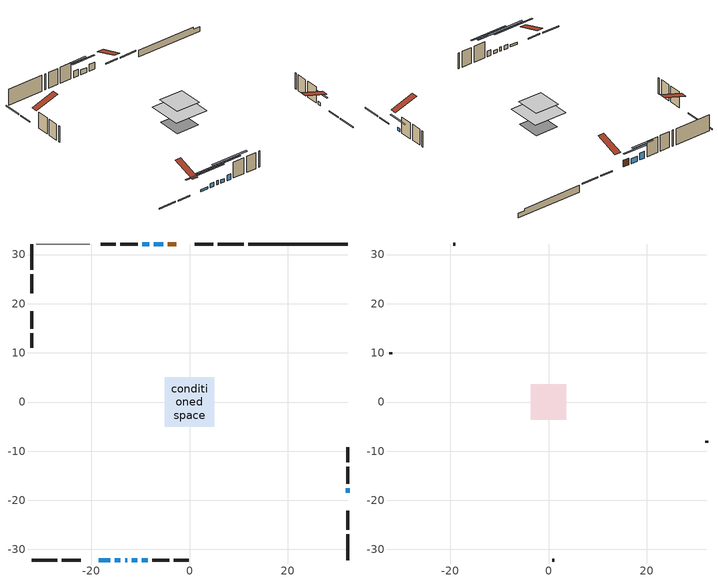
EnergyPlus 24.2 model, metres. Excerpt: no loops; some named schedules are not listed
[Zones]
conditioned space
 floor outside (Floor1 construction): -1.04,-1.04 -1.04,1.04 1.04,1.04 1.04,-1.04 z0.4
 floor adiabatic (AdiabaticFloorConstruction): -5.04,-5.04 -5.04,5.04 5.04,5.04 5.04,-5.04 z2.84
 floor foundation (Slab1 construction): -3.47,-3.47 -3.47,3.47 3.47,3.47 3.47,-3.47 z-1.66
 wall outside (RimJoist1 construction): 11.01,32.15 5.75,32.15 / -32.15,-32.15 -26.89,-32.15 / -32.15,32.15 -32.15,26.89 / 32.15,-32.15 32.15,-26.89 z0.4:0.7
 wall outside (RimJoist2 construction): 4.82,32.15 1.03,32.15 / -25.97,-32.15 -22.17,-32.15 / -32.15,25.97 -32.15,22.17 / 32.15,-25.97 32.15,-22.17 z0.4:0.7
 wall outside (AdiabaticWallConstruction 1): -2.7,32.15 -4.41,32.15 z0.4:2.43
 wall outside (AdiabaticWallConstruction): -5.34,32.15 -7.29,32.15 z0.4:1.83; -18.45,-32.15 -16.13,-32.15 z0.4:1.01; -15.2,-32.15 -14.04,-32.15 z0.4:1.56; -13.11,-32.15 -12.7,-32.15 z0.4:1.62; 32.15,-18.45 32.15,-17.59 z0.4:1.25; -8.22,32.15 -9.65,32.15 z0.4:2.44; -11.78,-32.15 -10.61,-32.15 z0.4:1.41; -9.69,-32.15 -8.53,-32.15 z0.4:2.11
 wall outside (Wall1 construction): -10.58,32.15 -14.09,32.15 / -7.6,-32.15 -4.09,-32.15 / -32.15,18.45 -32.15,14.94 / 32.15,-16.66 32.15,-13.16 z0.4:5.28
 wall outside (Wall2 construction): -15.01,32.15 -18.01,32.15 / -3.16,-32.15 -0.17,-32.15 / -32.15,14.01 -32.15,11.01 / 32.15,-12.23 32.15,-9.23 z0.4:5.28
 wall foundation (FoundationWall1 construction): 11.93,32.15,-1.66 11.93,32.15,0.4 30.13,32.15,0.4 30.13,32.15,-0.3 32.15,32.15,-0.3 32.15,32.15,-1.66
 wall adiabatic (Wall4 construction): -20.26,32.15 -31.22,32.15 z0.4:5.28
 window (WindowConstruction): -5.34,32.15 -7.29,32.15 z0.4:1.83
 window (WindowConstruction 7): -18.45,-32.15 -16.13,-32.15 z0.4:1.01
 window (WindowConstruction 1): -15.2,-32.15 -14.04,-32.15 z0.4:1.56
 window (WindowConstruction 6): -13.11,-32.15 -12.7,-32.15 z0.4:1.62
 window (WindowConstruction 2): 32.15,-18.45 32.15,-17.59 z0.4:1.25
 window (WindowConstruction 3): -8.22,32.15 -9.65,32.15 z0.4:2.44
 window (WindowConstruction 4): -11.77,-32.15 -10.62,-32.15 z0.4:1.41
 window (WindowConstruction 5): -9.69,-32.15 -8.53,-32.15 z0.4:2.11
 door (Door): -2.7,32.15 -4.41,32.15 z0.4:2.43
 ceiling adiabatic (AdiabaticFloorConstruction): 5.04,-5.04 5.04,5.04 -5.04,5.04 -5.04,-5.04 z2.84
attic - vented
 floor to conditioned space (Floor2 construction Reversed): -3.64,-3.64 -3.64,3.64 3.64,3.64 3.64,-3.64 z5.28
 wall outside (Wall3 construction): -18.94,32.15 -19.33,32.15 / 0.76,-32.15 1.15,-32.15 / -32.15,10.09 -32.15,9.69 / 32.15,-8.3 32.15,-7.91 z0.4:5.28
 roof outside (Roof1 construction): -1.77,32.15,5.28 -1.77,25.06,7.64 0.1,25.06,7.64 0.1,32.15,5.28; -19.38,-32.15,5.28 -19.38,-25.06,7.64 -21.24,-25.06,7.64 -21.24,-32.15,5.28; -32.15,19.38,5.28 -25.06,19.38,7.64 -25.06,21.24,7.64 -32.15,21.24,5.28; 32.15,-19.38,5.28 25.06,-19.38,7.64 25.06,-21.24,7.64 32.15,-21.24,5.28
shading: -9.96,32.15 -2.67,32.15 -2.67,32.56 -9.96,32.56 z4.5; -10.99,-32.15 -23.58,-32.15 -23.58,-32.56 -10.99,-32.56 z6.15; -8.9,-32.15 -20.34,-32.15 -20.34,-32.56 -8.9,-32.56 z6.7; 32.15,-14.92 32.15,-21.12 32.56,-21.12 32.56,-14.92 z3.92; -12.32,32.15 -5.55,32.15 -5.55,32.56 -12.32,32.56 z5.11; -5.48,-32.15 -16.91,-32.15 -16.91,-32.56 -5.48,-32.56 z6.54; -3.39,-32.15 -14.83,-32.15 -14.83,-32.56 -3.39,-32.56 z7.25
[Building]
Building 1: Terrain=Suburbs
[Site:Location]
Mont Joli AP_QC: Latitude {deg}=48.61; Longitude {deg}=-68.21; Time Zone {hr}=-5; Elevation {m}=52; Keep Site Location Information=Yes
[Site:GroundTemperature:Shallow]
-0.843868, -3.04892, -3.2255, -2.1791, 2.02165, 6.20283, 9.82768, 12.1239, 12.319, 10.4514, 6.91898, 2.86606
[Site:WaterMainsTemperature]
Calculation Method=Schedule; Temperature Schedule=mains temperature schedule
[Material] Roughness=Rough; Thermal Absorptance=0.9
Name | Thickness {m} | Conductivity {W/m-K} | Density {kg/m3} | Specific Heat {J/kg-K} | Solar Absorptance | Visible Absorptance
asphalt or fiberglass shingles | 0.00635 | 0.162714 | 1121.4 | 1465.45 | 0.4 | 0.4
ceiling loosefill ins | 0.0846667 | 0.0480833 | 16.02 | 1046.75 | 0.7 | 0.7
ceiling stud and cavity | 0.1397 | 0.0874721 | 65.682 | 1177.47 | 0.7 | 0.7
concrete 4.0 in. | 0.1016 | 1.803125 | 2242.8 | 837.4 | 0.7 | 0.7
concrete 8.0 in. | 0.2032 | 1.803125 | 2242.8 | 837.4 | 0.7 | 0.7
door material | 0.04445 | 0.0451087 | 512.64 | 1214.23 | 0.7 | 0.7
exterior vertical ins | 0.00352237 | 0.029427 | 32.04 | 1214.23 | 0.7 | 0.7
floor covering | 0.0127 | 0.0433444 | 54.468 | 1339.84 | 0.6 | 0.6
floor rigid ins; wall rigid ins | 0.512978 | 0.029427 | 32.04 | 1214.23 | 0.7 | 0.7
floor stud and cavity | 0.1397 | 0.0913819 | 92.3553 | 1139.71 | 0.7 | 0.7
floor stud and cavity 1 | 0.1397 | 1.75129 | 37.0049 | 1207.88 | 0.7 | 0.7
furniture material conditioned space 1 | 0.1524 | 0.115458 | 640.8 | 1214.23 | 0.6 | 0.6
gypsum board | 0.0127 | 0.160291 | 801 | 837.4 | 0.6 | 0.6
gypsum board 1 | 0.0127 | 0.160291 | 801 | 837.4 | 0.7 | 0.7
osb sheathing 0.5 in. | 0.0127 | 0.115458 | 512.64 | 1214.23 | 0.7 | 0.7
osb sheathing 0.5 in. 1 | 0.0127 | 0.115458 | 512.64 | 1214.23 | 0.4 | 0.4
osb sheathing 0.75 in. | 0.01905 | 0.115458 | 512.64 | 1214.23 | 0.7 | 0.7
osb sheathing 2.0 in. | 0.0508 | 0.115458 | 512.64 | 1214.23 | 0.7 | 0.7
rim joist rigid ins | 0.051816 | 0.029427 | 32.04 | 1214.23 | 0.7 | 0.7
rim joist stud and cavity | 0.0508 | 0.177588 | 50.32683 | 1063.81 | 0.6 | 0.6
rim joist stud and cavity 1 | 0.0508 | 0.0342401 | 125.044 | 1163.47 | 0.6 | 0.6
wall stud and cavity | 0.1397 | 0.0823012 | 139.0536 | 1170.24 | 0.7 | 0.7
wall stud and cavity 1 | 0.1397 | 0.0731903 | 139.0536 | 1170.24 | 0.7 | 0.7
wall stud and cavity 2 | 0.0889 | 6.9971 | 50.32683 | 1063.81 | 0.6 | 0.6
wall stud and cavity 3 | 0.1397 | 0.0750922 | 139.0536 | 1170.24 | 0.7 | 0.7
wall stud and cavity 4 | 0.0889 | 0.380278 | 52.3479 | 1209.89 | 0.7 | 0.7
wall stud and cavity 5 | 0.0889 | 0.391764 | 83.0341 | 1211.67 | 0.7 | 0.7
wood siding | 0.0254 | 0.102417 | 544.68 | 1172.36 | 0.4 | 0.4
wood siding 1 | 0.00254 | 0.102417 | 544.68 | 1172.36 | 0.4 | 0.4
wood siding 2; wood siding 3; wood siding 4 | 0.0254 | 0.102417 | 544.68 | 1172.36 | 0.7 | 0.7
[WindowMaterial:SimpleGlazingSystem]
Name | U-Factor {W/m2-K} | Solar Heat Gain Coefficient
WindowMaterial | 1.947554 | 0.39
WindowMaterial 1 | 2.16502 | 0.62
WindowMaterial 2 | 2.10086 | 0.36
WindowMaterial 3 | 1.79879 | 0.43
WindowMaterial 4 | 2.18546 | 0.61
WindowMaterial 5 | 2.12187 | 0.63
WindowMaterial 6 | 6.93965 | 0.69
WindowMaterial 7 | 2.28426 | 0.58
[Construction]
AdiabaticFloorConstruction: floor stud and cavity 1, floor rigid ins, osb sheathing 0.75 in., floor covering
AdiabaticWallConstruction: wood siding 3, wall rigid ins, wall stud and cavity 4, gypsum board
AdiabaticWallConstruction 1: wood siding 4, wall rigid ins, wall stud and cavity 4, gypsum board
Door: door material
Floor1 construction: floor stud and cavity, osb sheathing 0.75 in., floor covering
Floor2 construction Reversed: gypsum board, ceiling stud and cavity, ceiling loosefill ins
FoundationWall1 construction: concrete 8.0 in., gypsum board 1
furniture construction conditioned space 1: furniture material conditioned space 1
PartitionWallConstruction: gypsum board, wall stud and cavity 5, gypsum board
RimJoist1 construction: wood siding 2, rim joist stud and cavity
RimJoist2 construction: wood siding 2, rim joist rigid ins, osb sheathing 2.0 in., rim joist stud and cavity 1
Roof1 construction: asphalt or fiberglass shingles
Slab1 construction: concrete 4.0 in.
Wall1 construction: wood siding, osb sheathing 0.5 in., wall stud and cavity, gypsum board
Wall2 construction: wood siding, osb sheathing 0.5 in., wall stud and cavity 1, gypsum board
Wall3 construction: wood siding 1, wall stud and cavity 2
Wall4 construction: osb sheathing 0.5 in. 1, wall stud and cavity 3, gypsum board
WindowConstruction: WindowMaterial
WindowConstruction 1: WindowMaterial 1
WindowConstruction 2: WindowMaterial 2
WindowConstruction 3: WindowMaterial 3
WindowConstruction 4: WindowMaterial 4
WindowConstruction 5: WindowMaterial 5
WindowConstruction 6: WindowMaterial 6
WindowConstruction 7: WindowMaterial 7
[Zone] Multiplier=1; Part of Total Floor Area=Yes
Name | Volume {m3}
attic - vented | 20.3762
conditioned space | 370
[Space]
Name | Zone | Volume {m3}
attic - vented 1 | attic - vented | 20.3762
conditioned space 1 | conditioned space | 370
[ZoneInfiltration:EffectiveLeakageArea]
infil attic - vented 1: Zone or Space=attic - vented 1; Schedule=Always On Discrete; Effective Air Leakage Area {cm2}=1845.91; Stack Coefficient=0.000503594; Wind Coefficient=1.51621e-05
[ZoneMixing]
whole house fan mix: Zone or Space=attic - vented; Schedule=Always On Continuous; Design Flow Rate Calculation Method=Flow/Zone; Design Flow Rate {m3/s}=0; Source Zone or Space=conditioned space
[SurfaceProperty:ExposedFoundationPerimeter]
Slab1: Exposed Perimeter Calculation Method=TotalExposedPerimeter; Total Exposed Perimeter {m}=20.217
[InternalMass] Zone or ZoneList=conditioned space; Space or SpaceList=conditioned space 1
Name | Construction | Surface Area {m2}
furniture mass conditioned space 1 | furniture construction conditioned space 1 | 61.6603
partition wall mass | PartitionWallConstruction | 154.151
[Lights]
interior lighting: Zone or ZoneList or Space or SpaceList=conditioned space 1; Schedule=interior lighting schedule; Design Level Calculation Method=LightingLevel; Lighting Level {W}=343.2; Return Air Fraction=0; Fraction Radiant=0.6; Fraction Visible=0.2; Fraction Replaceable=1
[People]
occupants: Zone or ZoneList or Space or SpaceList=conditioned space 1; Number of People Schedule=occupants schedule; Number of People Calculation Method=People; Number of People=3; Fraction Radiant=0.314171; Sensible Heat Fraction=0.56303; Activity Level Schedule=occupants activity schedule; Carbon Dioxide Generation Rate {m3/s-W}=0; Enable ASHRAE 55 Comfort Warnings=No; Mean Radiant Temperature Calculation Type=EnclosureAveraged
[ElectricEquipment] Zone or ZoneList or Space or SpaceList=conditioned space 1; Design Level Calculation Method=EquipmentLevel
Name | Schedule | Design Level {W} | Fraction Latent | Fraction Radiant | Fraction Lost
clothes dryer | clothes dryer schedule | 140.772 | 0.015 | 0.081 | 0.85
clothes washer | clothes washer schedule | 32.1985 | 0.03 | 0.162 | 0.7
cooking range | cooking range schedule | 208.969 | 0.08 | 0.432 | 0.2
dishwasher | dishwasher schedule | 66.8632 | 0.3 | 0.18 | 0.4
fridge | fridge schedule | 72.9452 | 0 | 0.6 | 0
mech vent bath fan 0 | mech vent bath fan 0 schedule | 50.2 | 0 | 0 | 1
mech vent bath fan 1 | mech vent bath fan 1 schedule | 50.2 | 0 | 0 | 1
mech vent house fan | mech vent house fan schedule | 19.9167 | 0 | 0 | 0.5
mech vent house fan cfis | mech vent house fan cfis schedule | 0 | 0 | 0 | 0
mech vent range fan 0 | mech vent range fan 0 schedule | 57 | 0 | 0 | 1
misc plug loads | misc plug loads schedule | 494.7 | 0.045 | 0.513 | 0.1
whole house fan | Always On Discrete | 0 | 0 | 0 | 1
[OtherEquipment] Zone or ZoneList or Space or SpaceList=conditioned space 1; Design Level Calculation Method=EquipmentLevel
Name | Fuel Type | Schedule | Design Level {W} | Fraction Latent | Fraction Radiant | Fraction Lost
clothes dryer 1 | Electricity | clothes dryer schedule | 0 | 0.015 | 0.081 | 0.85
cooking range 1 | Electricity | cooking range schedule | 0 | 0.08 | 0.432 | 0.2
general water use latent | None | general water use schedule | 59.3978 | 1 | 0 | 0
general water use sensible | None | general water use schedule | -58.539 | 0 | 0.6 | 0
mech vent house fan latent load | None | Always On Discrete | 0 | 1 | 0 | 0
mech vent house fan sensible load | None | Always On Discrete | 0 | 0 | 0 | 0
water heater energy adjustment1 | Electricity | Always On Discrete | 0.01 | 0 | 0 | 1
[ZoneInfiltration:DesignFlowRate] Zone or ZoneList or Space or SpaceList=conditioned space 1; Schedule=Always On Discrete; Design Flow Rate Calculation Method=Flow/Zone; Design Flow Rate {m3/s}=0
infil flow; natural vent flow; whole house fan flow
[ZoneControl:Thermostat]
conditioned space Thermostat: Zone or ZoneList=conditioned space; Control Type Schedule=conditioned space Thermostat Schedule; Control 1=conditioned space temperature setpoint; Temperature Difference Between Cutout And Setpoint {deltaC}=0
[ThermostatSetpoint:DualSetpoint]
conditioned space temperature setpoint: Heating Setpoint Temperature Schedule=heating setpoint; Cooling Setpoint Temperature Schedule=cooling setpoint
[Zone equipment]
conditioned space: electric baseboard
[Foundation:Kiva]
Foundation Kiva 1: Initial Indoor Air Temperature {C}=18; Wall Height Above Grade {m}=0.399989; Wall Depth Below Slab {m}=0.2032; Custom Block Material Name 1=exterior vertical ins; Custom Block Depth 1 {m}=2.05999; Custom Block X Position 1 {m}=0.2159; Custom Block Z Position 1 {m}=0
[Foundation:Kiva:Settings]
Soil Conductivity {W/m-K}=0.849921; Soil Density {kg/m3}=1842.3; Soil Specific Heat {J/kg-K}=418.7; Ground Solar Absorptivity=0.9; Ground Thermal Absorptivity=0.9; Ground Surface Roughness {m}=0.03; Far-Field Width {m}=40; Deep-Ground Boundary Condition=ZeroFlux; Deep-Ground Depth {m}=40; Minimum Cell Dimension {m}=0.2; Maximum Cell Growth Coefficient=3; Simulation Timestep=Timestep
[Exterior:Lights]
exterior lighting: Schedule=exterior lighting schedule; Design Level {W}=75.6
[EnergyManagementSystem:Sensor] Output:Variable or Output:Meter Index Key=conditioned space
Name | Output:Variable or Output:Meter
conditioned_space_clg_unmet_s | Zone Cooling Setpoint Not Met Time
conditioned_space_htg_unmet_s | Zone Heating Setpoint Not Met Time
fridge_tin_s; tin_s; tin_s_1 | Zone Mean Air Temperature
tout_s | Zone Outdoor Air Drybulb Temperature
win_s | Zone Air Humidity Ratio
[Schedule:Constant]
Name | Hourly Value
Always On Continuous; mech vent house fan schedule; mech vent house fan cfis schedule; Always On Discrete | 1
occupants activity schedule | 117.228
fridge schedule | 0
[Schedule:Week:Daily]
interior lighting schedule Week Rule - Jan1-Jan27: interior lighting schedule day, interior lighting schedule day, interior lighting schedule day, interior lighting schedule day, interior lighting schedule day, interior lighting schedule day, interior lighting schedule day, interior lighting schedule default day, interior lighting schedule default day, interior lighting schedule default day, interior lighting schedule default day, interior lighting schedule default day
interior lighting schedule Week Rule - Jan28-Feb3: interior lighting schedule day, interior lighting schedule day, interior lighting schedule day, interior lighting schedule day, interior lighting schedule day 1, interior lighting schedule day 1, interior lighting schedule day 1, interior lighting schedule default day, interior lighting schedule default day, interior lighting schedule default day, interior lighting schedule default day, interior lighting schedule default day
interior lighting schedule Week Rule - Feb4-Feb24: interior lighting schedule day 1, interior lighting schedule day 1, interior lighting schedule day 1, interior lighting schedule day 1, interior lighting schedule day 1, interior lighting schedule day 1, interior lighting schedule day 1, interior lighting schedule default day, interior lighting schedule default day, interior lighting schedule default day, interior lighting schedule default day, interior lighting schedule default day
interior lighting schedule Week Rule - Feb25-Mar3: interior lighting schedule day 1, interior lighting schedule day 1, interior lighting schedule day 1, interior lighting schedule day 1, interior lighting schedule day 2, interior lighting schedule day 2, interior lighting schedule day 2, interior lighting schedule default day, interior lighting schedule default day, interior lighting schedule default day, interior lighting schedule default day, interior lighting schedule default day
interior lighting schedule Week Rule - Mar4-Mar31: interior lighting schedule day 2, interior lighting schedule day 2, interior lighting schedule day 2, interior lighting schedule day 2, interior lighting schedule day 2, interior lighting schedule day 2, interior lighting schedule day 2, interior lighting schedule default day, interior lighting schedule default day, interior lighting schedule default day, interior lighting schedule default day, interior lighting schedule default day
interior lighting schedule Week Rule - Apr1-Apr28: interior lighting schedule day 3, interior lighting schedule day 3, interior lighting schedule day 3, interior lighting schedule day 3, interior lighting schedule day 3, interior lighting schedule day 3, interior lighting schedule day 3, interior lighting schedule default day, interior lighting schedule default day, interior lighting schedule default day, interior lighting schedule default day, interior lighting schedule default day
interior lighting schedule Week Rule - Apr29-May5: interior lighting schedule day 3, interior lighting schedule day 3, interior lighting schedule day 4, interior lighting schedule day 4, interior lighting schedule day 4, interior lighting schedule day 4, interior lighting schedule day 4, interior lighting schedule default day, interior lighting schedule default day, interior lighting schedule default day, interior lighting schedule default day, interior lighting schedule default day
interior lighting schedule Week Rule - May6-May26: interior lighting schedule day 4, interior lighting schedule day 4, interior lighting schedule day 4, interior lighting schedule day 4, interior lighting schedule day 4, interior lighting schedule day 4, interior lighting schedule day 4, interior lighting schedule default day, interior lighting schedule default day, interior lighting schedule default day, interior lighting schedule default day, interior lighting schedule default day
interior lighting schedule Week Rule - May27-Jun2: interior lighting schedule day 4, interior lighting schedule day 4, interior lighting schedule day 4, interior lighting schedule day 4, interior lighting schedule day 4, interior lighting schedule day 5, interior lighting schedule day 5, interior lighting schedule default day, interior lighting schedule default day, interior lighting schedule default day, interior lighting schedule default day, interior lighting schedule default day
interior lighting schedule Week Rule - Jun3-Jun30: interior lighting schedule day 5, interior lighting schedule day 5, interior lighting schedule day 5, interior lighting schedule day 5, interior lighting schedule day 5, interior lighting schedule day 5, interior lighting schedule day 5, interior lighting schedule default day, interior lighting schedule default day, interior lighting schedule default day, interior lighting schedule default day, interior lighting schedule default day
interior lighting schedule Week Rule - Jul1-Jul28: interior lighting schedule day 6, interior lighting schedule day 6, interior lighting schedule day 6, interior lighting schedule day 6, interior lighting schedule day 6, interior lighting schedule day 6, interior lighting schedule day 6, interior lighting schedule default day, interior lighting schedule default day, interior lighting schedule default day, interior lighting schedule default day, interior lighting schedule default day
interior lighting schedule Week Rule - Jul29-Aug4: interior lighting schedule day 6, interior lighting schedule day 6, interior lighting schedule day 6, interior lighting schedule day 7, interior lighting schedule day 7, interior lighting schedule day 7, interior lighting schedule day 7, interior lighting schedule default day, interior lighting schedule default day, interior lighting schedule default day, interior lighting schedule default day, interior lighting schedule default day
interior lighting schedule Week Rule - Aug5-Aug25: interior lighting schedule day 7, interior lighting schedule day 7, interior lighting schedule day 7, interior lighting schedule day 7, interior lighting schedule day 7, interior lighting schedule day 7, interior lighting schedule day 7, interior lighting schedule default day, interior lighting schedule default day, interior lighting schedule default day, interior lighting schedule default day, interior lighting schedule default day
interior lighting schedule Week Rule - Aug26-Sep1: interior lighting schedule day 7, interior lighting schedule day 7, interior lighting schedule day 7, interior lighting schedule day 7, interior lighting schedule day 7, interior lighting schedule day 7, interior lighting schedule day 8, interior lighting schedule default day, interior lighting schedule default day, interior lighting schedule default day, interior lighting schedule default day, interior lighting schedule default day
interior lighting schedule Week Rule - Sep2-Sep29: interior lighting schedule day 8, interior lighting schedule day 8, interior lighting schedule day 8, interior lighting schedule day 8, interior lighting schedule day 8, interior lighting schedule day 8, interior lighting schedule day 8, interior lighting schedule default day, interior lighting schedule default day, interior lighting schedule default day, interior lighting schedule default day, interior lighting schedule default day
interior lighting schedule Week Rule - Sep30-Oct6: interior lighting schedule day 8, interior lighting schedule day 9, interior lighting schedule day 9, interior lighting schedule day 9, interior lighting schedule day 9, interior lighting schedule day 9, interior lighting schedule day 9, interior lighting schedule default day, interior lighting schedule default day, interior lighting schedule default day, interior lighting schedule default day, interior lighting schedule default day
interior lighting schedule Week Rule - Oct7-Oct27: interior lighting schedule day 9, interior lighting schedule day 9, interior lighting schedule day 9, interior lighting schedule day 9, interior lighting schedule day 9, interior lighting schedule day 9, interior lighting schedule day 9, interior lighting schedule default day, interior lighting schedule default day, interior lighting schedule default day, interior lighting schedule default day, interior lighting schedule default day
interior lighting schedule Week Rule - Oct28-Nov3: interior lighting schedule day 9, interior lighting schedule day 9, interior lighting schedule day 9, interior lighting schedule day 9, interior lighting schedule day 10, interior lighting schedule day 10, interior lighting schedule day 10, interior lighting schedule default day, interior lighting schedule default day, interior lighting schedule default day, interior lighting schedule default day, interior lighting schedule default day
interior lighting schedule Week Rule - Nov4-Nov24: interior lighting schedule day 10, interior lighting schedule day 10, interior lighting schedule day 10, interior lighting schedule day 10, interior lighting schedule day 10, interior lighting schedule day 10, interior lighting schedule day 10, interior lighting schedule default day, interior lighting schedule default day, interior lighting schedule default day, interior lighting schedule default day, interior lighting schedule default day
interior lighting schedule Week Rule - Nov25-Dec1: interior lighting schedule day 10, interior lighting schedule day 10, interior lighting schedule day 10, interior lighting schedule day 10, interior lighting schedule day 10, interior lighting schedule day 10, interior lighting schedule day 11, interior lighting schedule default day, interior lighting schedule default day, interior lighting schedule default day, interior lighting schedule default day, interior lighting schedule default day
interior lighting schedule Week Rule - Dec2-Dec31: interior lighting schedule day 11, interior lighting schedule day 11, interior lighting schedule day 11, interior lighting schedule day 11, interior lighting schedule day 11, interior lighting schedule day 11, interior lighting schedule day 11, interior lighting schedule default day, interior lighting schedule default day, interior lighting schedule default day, interior lighting schedule default day, interior lighting schedule default day
occupants schedule Week Rule - Jan1-Dec31: occupants schedule day, occupants schedule day, occupants schedule day, occupants schedule day, occupants schedule day, occupants schedule day, occupants schedule day, occupants schedule default day, occupants schedule default day, occupants schedule default day, occupants schedule default day, occupants schedule default day
clothes dryer schedule Week Rule - Jan1-Dec31: clothes dryer schedule day, clothes dryer schedule day, clothes dryer schedule day, clothes dryer schedule day, clothes dryer schedule day, clothes dryer schedule day, clothes dryer schedule day, clothes dryer schedule default day, clothes dryer schedule default day, clothes dryer schedule default day, clothes dryer schedule default day, clothes dryer schedule default day
clothes washer schedule Week Rule - Jan1-Dec31: clothes washer schedule day, clothes washer schedule day, clothes washer schedule day, clothes washer schedule day, clothes washer schedule day, clothes washer schedule day, clothes washer schedule day, clothes washer schedule default day, clothes washer schedule default day, clothes washer schedule default day, clothes washer schedule default day, clothes washer schedule default day
cooking range schedule Week Rule - Jan1-Dec31: cooking range schedule day, cooking range schedule day, cooking range schedule day, cooking range schedule day, cooking range schedule day, cooking range schedule day, cooking range schedule day, cooking range schedule default day, cooking range schedule default day, cooking range schedule default day, cooking range schedule default day, cooking range schedule default day
dishwasher schedule Week Rule - Jan1-Dec31: dishwasher schedule day, dishwasher schedule day, dishwasher schedule day, dishwasher schedule day, dishwasher schedule day, dishwasher schedule day, dishwasher schedule day, dishwasher schedule default day, dishwasher schedule default day, dishwasher schedule default day, dishwasher schedule default day, dishwasher schedule default day
mech vent bath fan 0 schedule Week Rule - Jan1-Dec31: mech vent bath fan 0 schedule day, mech vent bath fan 0 schedule day, mech vent bath fan 0 schedule day, mech vent bath fan 0 schedule day, mech vent bath fan 0 schedule day, mech vent bath fan 0 schedule day, mech vent bath fan 0 schedule day, mech vent bath fan 0 schedule default day, mech vent bath fan 0 schedule default day, mech vent bath fan 0 schedule default day, mech vent bath fan 0 schedule default day, mech vent bath fan 0 schedule default day
mech vent bath fan 1 schedule Week Rule - Jan1-Dec31: mech vent bath fan 1 schedule day, mech vent bath fan 1 schedule day, mech vent bath fan 1 schedule day, mech vent bath fan 1 schedule day, mech vent bath fan 1 schedule day, mech vent bath fan 1 schedule day, mech vent bath fan 1 schedule day, mech vent bath fan 1 schedule default day, mech vent bath fan 1 schedule default day, mech vent bath fan 1 schedule default day, mech vent bath fan 1 schedule default day, mech vent bath fan 1 schedule default day
mech vent range fan 0 schedule Week Rule - Jan1-Dec31: mech vent range fan 0 schedule day, mech vent range fan 0 schedule day, mech vent range fan 0 schedule day, mech vent range fan 0 schedule day, mech vent range fan 0 schedule day, mech vent range fan 0 schedule day, mech vent range fan 0 schedule day, mech vent range fan 0 schedule default day, mech vent range fan 0 schedule default day, mech vent range fan 0 schedule default day, mech vent range fan 0 schedule default day, mech vent range fan 0 schedule default day
misc plug loads schedule Week Rule - Jan1-Dec31: misc plug loads schedule day, misc plug loads schedule day, misc plug loads schedule day, misc plug loads schedule day, misc plug loads schedule day, misc plug loads schedule day, misc plug loads schedule day, misc plug loads schedule default day, misc plug loads schedule default day, misc plug loads schedule default day, misc plug loads schedule default day, misc plug loads schedule default day
general water use schedule Week Rule - Jan1-Dec31: general water use schedule day, general water use schedule day, general water use schedule day, general water use schedule day, general water use schedule day, general water use schedule day, general water use schedule day, general water use schedule default day, general water use schedule default day, general water use schedule default day, general water use schedule default day, general water use schedule default day
exterior lighting schedule Week Rule - Jan1-Jan27: exterior lighting schedule day, exterior lighting schedule day, exterior lighting schedule day, exterior lighting schedule day, exterior lighting schedule day, exterior lighting schedule day, exterior lighting schedule day, exterior lighting schedule default day, exterior lighting schedule default day, exterior lighting schedule default day, exterior lighting schedule default day, exterior lighting schedule default day
exterior lighting schedule Week Rule - Jan28-Feb3: exterior lighting schedule day, exterior lighting schedule day, exterior lighting schedule day, exterior lighting schedule day, exterior lighting schedule day 1, exterior lighting schedule day 1, exterior lighting schedule day 1, exterior lighting schedule default day, exterior lighting schedule default day, exterior lighting schedule default day, exterior lighting schedule default day, exterior lighting schedule default day
exterior lighting schedule Week Rule - Feb4-Feb24: exterior lighting schedule day 1, exterior lighting schedule day 1, exterior lighting schedule day 1, exterior lighting schedule day 1, exterior lighting schedule day 1, exterior lighting schedule day 1, exterior lighting schedule day 1, exterior lighting schedule default day, exterior lighting schedule default day, exterior lighting schedule default day, exterior lighting schedule default day, exterior lighting schedule default day
exterior lighting schedule Week Rule - Feb25-Mar3: exterior lighting schedule day 1, exterior lighting schedule day 1, exterior lighting schedule day 1, exterior lighting schedule day 1, exterior lighting schedule day 2, exterior lighting schedule day 2, exterior lighting schedule day 2, exterior lighting schedule default day, exterior lighting schedule default day, exterior lighting schedule default day, exterior lighting schedule default day, exterior lighting schedule default day
exterior lighting schedule Week Rule - Mar4-Mar31: exterior lighting schedule day 2, exterior lighting schedule day 2, exterior lighting schedule day 2, exterior lighting schedule day 2, exterior lighting schedule day 2, exterior lighting schedule day 2, exterior lighting schedule day 2, exterior lighting schedule default day, exterior lighting schedule default day, exterior lighting schedule default day, exterior lighting schedule default day, exterior lighting schedule default day
exterior lighting schedule Week Rule - Apr1-Apr28: exterior lighting schedule day 3, exterior lighting schedule day 3, exterior lighting schedule day 3, exterior lighting schedule day 3, exterior lighting schedule day 3, exterior lighting schedule day 3, exterior lighting schedule day 3, exterior lighting schedule default day, exterior lighting schedule default day, exterior lighting schedule default day, exterior lighting schedule default day, exterior lighting schedule default day
exterior lighting schedule Week Rule - Apr29-May5: exterior lighting schedule day 3, exterior lighting schedule day 3, exterior lighting schedule day 4, exterior lighting schedule day 4, exterior lighting schedule day 4, exterior lighting schedule day 4, exterior lighting schedule day 4, exterior lighting schedule default day, exterior lighting schedule default day, exterior lighting schedule default day, exterior lighting schedule default day, exterior lighting schedule default day
exterior lighting schedule Week Rule - May6-May26: exterior lighting schedule day 4, exterior lighting schedule day 4, exterior lighting schedule day 4, exterior lighting schedule day 4, exterior lighting schedule day 4, exterior lighting schedule day 4, exterior lighting schedule day 4, exterior lighting schedule default day, exterior lighting schedule default day, exterior lighting schedule default day, exterior lighting schedule default day, exterior lighting schedule default day
exterior lighting schedule Week Rule - May27-Jun2: exterior lighting schedule day 4, exterior lighting schedule day 4, exterior lighting schedule day 4, exterior lighting schedule day 4, exterior lighting schedule day 4, exterior lighting schedule day 5, exterior lighting schedule day 5, exterior lighting schedule default day, exterior lighting schedule default day, exterior lighting schedule default day, exterior lighting schedule default day, exterior lighting schedule default day
exterior lighting schedule Week Rule - Jun3-Jun30: exterior lighting schedule day 5, exterior lighting schedule day 5, exterior lighting schedule day 5, exterior lighting schedule day 5, exterior lighting schedule day 5, exterior lighting schedule day 5, exterior lighting schedule day 5, exterior lighting schedule default day, exterior lighting schedule default day, exterior lighting schedule default day, exterior lighting schedule default day, exterior lighting schedule default day
exterior lighting schedule Week Rule - Jul1-Jul28: exterior lighting schedule day 6, exterior lighting schedule day 6, exterior lighting schedule day 6, exterior lighting schedule day 6, exterior lighting schedule day 6, exterior lighting schedule day 6, exterior lighting schedule day 6, exterior lighting schedule default day, exterior lighting schedule default day, exterior lighting schedule default day, exterior lighting schedule default day, exterior lighting schedule default day
exterior lighting schedule Week Rule - Jul29-Aug4: exterior lighting schedule day 6, exterior lighting schedule day 6, exterior lighting schedule day 6, exterior lighting schedule day 7, exterior lighting schedule day 7, exterior lighting schedule day 7, exterior lighting schedule day 7, exterior lighting schedule default day, exterior lighting schedule default day, exterior lighting schedule default day, exterior lighting schedule default day, exterior lighting schedule default day
exterior lighting schedule Week Rule - Aug5-Aug25: exterior lighting schedule day 7, exterior lighting schedule day 7, exterior lighting schedule day 7, exterior lighting schedule day 7, exterior lighting schedule day 7, exterior lighting schedule day 7, exterior lighting schedule day 7, exterior lighting schedule default day, exterior lighting schedule default day, exterior lighting schedule default day, exterior lighting schedule default day, exterior lighting schedule default day
exterior lighting schedule Week Rule - Aug26-Sep1: exterior lighting schedule day 7, exterior lighting schedule day 7, exterior lighting schedule day 7, exterior lighting schedule day 7, exterior lighting schedule day 7, exterior lighting schedule day 7, exterior lighting schedule day 8, exterior lighting schedule default day, exterior lighting schedule default day, exterior lighting schedule default day, exterior lighting schedule default day, exterior lighting schedule default day
[Schedule:Year]
interior lighting schedule: interior lighting schedule Week Rule - Jan1-Jan27, 1, 1, 1, 27, interior lighting schedule Week Rule - Jan28-Feb3, 1, 28, 2, 3, interior lighting schedule Week Rule - Feb4-Feb24, 2, 4, 2, 24, interior lighting schedule Week Rule - Feb25-Mar3, 2, 25, 3, 3, interior lighting schedule Week Rule - Mar4-Mar31, 3, 4, 3, 31, interior lighting schedule Week Rule - Apr1-Apr28, 4, 1, 4, 28, interior lighting schedule Week Rule - Apr29-May5, 4, 29, 5, 5, interior lighting schedule Week Rule - May6-May26, 5, 6, 5, 26, interior lighting schedule Week Rule - May27-Jun2, 5, 27, 6, 2, interior lighting schedule Week Rule - Jun3-Jun30, 6, 3, 6, 30, interior lighting schedule Week Rule - Jul1-Jul28, 7, 1, 7, 28, interior lighting schedule Week Rule - Jul29-Aug4, 7, 29, 8, 4, interior lighting schedule Week Rule - Aug5-Aug25, 8, 5, 8, 25, interior lighting schedule Week Rule - Aug26-Sep1, 8, 26, 9, 1, interior lighting schedule Week Rule - Sep2-Sep29, 9, 2, 9, 29, interior lighting schedule Week Rule - Sep30-Oct6, 9, 30, 10, 6, interior lighting schedule Week Rule - Oct7-Oct27, 10, 7, 10, 27, interior lighting schedule Week Rule - Oct28-Nov3, 10, 28, 11, 3, interior lighting schedule Week Rule - Nov4-Nov24, 11, 4, 11, 24, interior lighting schedule Week Rule - Nov25-Dec1, 11, 25, 12, 1, interior lighting schedule Week Rule - Dec2-Dec31, 12, 2, 12, 31
occupants schedule: occupants schedule Week Rule - Jan1-Dec31, 1, 1, 12, 31
clothes dryer schedule: clothes dryer schedule Week Rule - Jan1-Dec31, 1, 1, 12, 31
clothes washer schedule: clothes washer schedule Week Rule - Jan1-Dec31, 1, 1, 12, 31
cooking range schedule: cooking range schedule Week Rule - Jan1-Dec31, 1, 1, 12, 31
dishwasher schedule: dishwasher schedule Week Rule - Jan1-Dec31, 1, 1, 12, 31
mech vent bath fan 0 schedule: mech vent bath fan 0 schedule Week Rule - Jan1-Dec31, 1, 1, 12, 31
mech vent bath fan 1 schedule: mech vent bath fan 1 schedule Week Rule - Jan1-Dec31, 1, 1, 12, 31
mech vent range fan 0 schedule: mech vent range fan 0 schedule Week Rule - Jan1-Dec31, 1, 1, 12, 31
misc plug loads schedule: misc plug loads schedule Week Rule - Jan1-Dec31, 1, 1, 12, 31
general water use schedule: general water use schedule Week Rule - Jan1-Dec31, 1, 1, 12, 31
exterior lighting schedule: exterior lighting schedule Week Rule - Jan1-Jan27, 1, 1, 1, 27, exterior lighting schedule Week Rule - Jan28-Feb3, 1, 28, 2, 3, exterior lighting schedule Week Rule - Feb4-Feb24, 2, 4, 2, 24, exterior lighting schedule Week Rule - Feb25-Mar3, 2, 25, 3, 3, exterior lighting schedule Week Rule - Mar4-Mar31, 3, 4, 3, 31, exterior lighting schedule Week Rule - Apr1-Apr28, 4, 1, 4, 28, exterior lighting schedule Week Rule - Apr29-May5, 4, 29, 5, 5, exterior lighting schedule Week Rule - May6-May26, 5, 6, 5, 26, exterior lighting schedule Week Rule - May27-Jun2, 5, 27, 6, 2, exterior lighting schedule Week Rule - Jun3-Jun30, 6, 3, 6, 30, exterior lighting schedule Week Rule - Jul1-Jul28, 7, 1, 7, 28, exterior lighting schedule Week Rule - Jul29-Aug4, 7, 29, 8, 4, exterior lighting schedule Week Rule - Aug5-Aug25, 8, 5, 8, 25, exterior lighting schedule Week Rule - Aug26-Sep1, 8, 26, 9, 1, exterior lighting schedule Week Rule - Sep2-Sep29, 9, 2, 9, 29, exterior lighting schedule Week Rule - Sep30-Oct6, 9, 30, 10, 6, exterior lighting schedule Week Rule - Oct7-Oct27, 10, 7, 10, 27, exterior lighting schedule Week Rule - Oct28-Nov3, 10, 28, 11, 3, exterior lighting schedule Week Rule - Nov4-Nov24, 11, 4, 11, 24, exterior lighting schedule Week Rule - Nov25-Dec1, 11, 25, 12, 1, exterior lighting schedule Week Rule - Dec2-Dec31, 12, 2, 12, 31
[Schedule:Compact]
conditioned space Thermostat Schedule: Through: 12/31, For: AllDays, Until: 24:00, 4
mains temperature schedule: Through: 01/01, For: AllDays, Until: 24:00, 4.55833, Through: 01/02, For: AllDays, Until: 24:00, 4.48833, Through: 01/03, For: AllDays, Until: 24:00, 4.41944, Through: 01/04, For: AllDays, Until: 24:00, 4.35111, Through: 01/05, For: AllDays, Until: 24:00, 4.28389, Through: 01/06, For: AllDays, Until: 24:00, 4.21778, Through: 01/07, For: AllDays, Until: 24:00, 4.15278, Through: 01/08, For: AllDays, Until: 24:00, 4.08889, Through: 01/09, For: AllDays, Until: 24:00, 4.02611, Through: 01/10, For: AllDays, Until: 24:00, 3.96444, Through: 01/11, For: AllDays, Until: 24:00, 3.90333, Through: 01/12, For: AllDays, Until: 24:00, 3.84389, Through: 01/13, For: AllDays, Until: 24:00, 3.78556, Through: 01/14, For: AllDays, Until: 24:00, 3.72833, Through: 01/15, For: AllDays, Until: 24:00, 3.67222, Through: 01/16, For: AllDays, Until: 24:00, 3.61722, Through: 01/17, For: AllDays, Until: 24:00, 3.56333, Through: 01/18, For: AllDays, Until: 24:00, 3.51111, Through: 01/19, For: AllDays, Until: 24:00, 3.46, Through: 01/20, For: AllDays, Until: 24:00, 3.41, Through: 01/21, For: AllDays, Until: 24:00, 3.36111, Through: 01/22, For: AllDays, Until: 24:00, 3.31389, Through: 01/23, For: AllDays, Until: 24:00, 3.26778, Through: 01/24, For: AllDays, Until: 24:00, 3.22278, Through: 01/25, For: AllDays, Until: 24:00, 3.17944, Through: 01/26, For: AllDays, Until: 24:00, 3.13722, Through: 01/27, For: AllDays, Until: 24:00, 3.09667, Through: 01/28, For: AllDays, Until: 24:00, 3.05722, Through: 01/29, For: AllDays, Until: 24:00, 3.01944, Through: 01/30, For: AllDays, Until: 24:00, 2.98278, Through: 01/31, For: AllDays, Until: 24:00, 2.94778, Through: 02/01, For: AllDays, Until: 24:00, 2.91389, Through: 02/02, For: AllDays, Until: 24:00, 2.88167, Through: 02/03, For: AllDays, Until: 24:00, 2.85056, Through: 02/04, For: AllDays, Until: 24:00, 2.82111, Through: 02/05, For: AllDays, Until: 24:00, 2.79278, Through: 02/06, For: AllDays, Until: 24:00, 2.76667, Through: 02/07, For: AllDays, Until: 24:00, 2.74111, Through: 02/08, For: AllDays, Until: 24:00, 2.71778, Through: 02/09, For: AllDays, Until: 24:00, 2.69556, Through: 02/10, For: AllDays, Until: 24:00, 2.675, Through: 02/11, For: AllDays, Until: 24:00, 2.65556, Through: 02/12, For: AllDays, Until: 24:00, 2.63833, Through: 02/13, For: AllDays, Until: 24:00, 2.62222, Through: 02/14, For: AllDays, Until: 24:00, 2.60722, Through: 02/15, For: AllDays, Until: 24:00, 2.59389, Through: 02/16, For: AllDays, Until: 24:00, 2.58278, Through: 02/17, For: AllDays, Until: 24:00, 2.57222, Through: 02/18, For: AllDays, Until: 24:00, 2.56389, Through: 02/19, For: AllDays, Until: 24:00, 2.55667, Through: 02/20, For: AllDays, Until: 24:00, 2.55111, Through: 02/21, For: AllDays, Until: 24:00, 2.54722, Through: 02/22, For: AllDays, Until: 24:00, 2.545, Through: 02/23, For: AllDays, Until: 24:00, 2.54389, Through: 02/24, For: AllDays, Until: 24:00, 2.54444, Through: 02/25, For: AllDays, Until: 24:00, 2.54667, Through: 02/26, For: AllDays, Until: 24:00, 2.55056, Through: 02/27, For: AllDays, Until: 24:00, 2.55556, Through: 02/28, For: AllDays, Until: 24:00, 2.56222, Through: 03/01, For: AllDays, Until: 24:00, 2.57056, Through: 03/02, For: AllDays, Until: 24:00, 2.58, Through: 03/03, For: AllDays, Until: 24:00, 2.59167, Through: 03/04, For: AllDays, Until: 24:00, 2.60444, Through: 03/05, For: AllDays, Until: 24:00, 2.61889, Through: 03/06, For: AllDays, Until: 24:00, 2.63444, Through: 03/07, For: AllDays, Until: 24:00, 2.65167, Through: 03/08, For: AllDays, Until: 24:00, 2.67056, Through: 03/09, For: AllDays, Until: 24:00, 2.69111, Through: 03/10, For: AllDays, Until: 24:00, 2.71278, Through: 03/11, For: AllDays, Until: 24:00, 2.73611, Through: 03/12, For: AllDays, Until: 24:00, 2.76111, Through: 03/13, For: AllDays, Until: 24:00, 2.78722, Through: 03/14, For: AllDays, Until: 24:00, 2.815, Through: 03/15, For: AllDays, Until: 24:00, 2.84389, Through: 03/16, For: AllDays, Until: 24:00, 2.87444, Through: 03/17, For: AllDays, Until: 24:00, 2.90667, Through: 03/18, For: AllDays, Until: 24:00, 2.94, Through: 03/19, For: AllDays, Until: 24:00, 2.975, Through: 03/20, For: AllDays, Until: 24:00, 3.01111, Through: 03/21, For: AllDays, Until: 24:00, 3.04889, Through: 03/22, For: AllDays, Until: 24:00, 3.08833, Through: 03/23, For: AllDays, Until: 24:00, 3.12833, Through: 03/24, For: AllDays, Until: 24:00, 3.17056, Through: 03/25, For: AllDays, Until: 24:00, 3.21333, Through: 03/26, For: AllDays, Until: 24:00, 3.25778, Through: 03/27, For: AllDays, Until: 24:00, 3.30389, Through: 03/28, For: AllDays, Until: 24:00, 3.35111, Through: 03/29, For: AllDays, Until: 24:00, 3.39944, Through: 03/30, For: AllDays, Until: 24:00, 3.44889, Through: 03/31, For: AllDays, Until: 24:00, 3.5, Through: 04/01, For: AllDays, Until: 24:00, 3.55222, Through: 04/02, For: AllDays, Until: 24:00, 3.60556, Through: 04/03, For: AllDays, Until: 24:00, 3.66, Through: 04/04, For: AllDays, Until: 24:00, 3.71611, Through: 04/05, For: AllDays, Until: 24:00, 3.77278, Through: 04/06, For: AllDays, Until: 24:00, 3.83111, Through: 04/07, For: AllDays, Until: 24:00, 3.89056, Through: 04/08, For: AllDays, Until: 24:00, 3.95111, Through: 04/09, For: AllDays, Until: 24:00, 4.01278, Through: 04/10, For: AllDays, Until: 24:00, 4.075, Through: 04/11, For: AllDays, Until: 24:00, 4.13889, Through: 04/12, For: AllDays, Until: 24:00, 4.20389, Through: 04/13, For: AllDays, Until: 24:00, 4.27, Through: 04/14, For: AllDays, Until: 24:00, 4.33667, Through: 04/15, For: AllDays, Until: 24:00, 4.40444, Through: 04/16, For: AllDays, Until: 24:00, 4.47333, Through: 04/17, For: AllDays, Until: 24:00, 4.54333, Through: 04/18, For: AllDays, Until: 24:00, 4.61389, Through: 04/19, For: AllDays, Until: 24:00, 4.68556, Through: 04/20, For: AllDays, Until: 24:00, 4.75833, Through: 04/21, For: AllDays, Until: 24:00, 4.83167, Through: 04/22, For: AllDays, Until: 24:00, 4.90611, Through: 04/23, For: AllDays, Until: 24:00, 4.98111, Through: 04/24, For: AllDays, Until: 24:00, 5.05722, Through: 04/25, For: AllDays, Until: 24:00, 5.13389, Through: 04/26, For: AllDays, Until: 24:00, 5.21167, Through: 04/27, For: AllDays, Until: 24:00, 5.29, Through: 04/28, For: AllDays, Until: 24:00, 5.36889, Through: 04/29, For: AllDays, Until: 24:00, 5.44833, Through: 04/30, For: AllDays, Until: 24:00, 5.52889, Through: 05/01, For: AllDays, Until: 24:00, 5.61, Through: 05/02, For: AllDays, Until: 24:00, 5.69111, Through: 05/03, For: AllDays, Until: 24:00, 5.77333, Through: 05/04, For: AllDays, Until: 24:00, 5.85667, Through: 05/05, For: AllDays, Until: 24:00, 5.94, Through: 05/06, For: AllDays, Until: 24:00, 6.02389, Through: 05/07, For: AllDays, Until: 24:00, 6.10778, Through: 05/08, For: AllDays, Until: 24:00, 6.19278, Through: 05/09, For: AllDays, Until: 24:00, 6.27833, Through: 05/10, For: AllDays, Until: 24:00, 6.36389, Through: 05/11, For: AllDays, Until: 24:00, 6.45, Through: 05/12, For: AllDays, Until: 24:00, 6.53667, Through: 05/13, For: AllDays, Until: 24:00, 6.62333, Through: 05/14, For: AllDays, Until: 24:00, 6.71056, Through: 05/15, For: AllDays, Until: 24:00, 6.79778, Through: 05/16, For: AllDays, Until: 24:00, 6.88556, Through: 05/17, For: AllDays, Until: 24:00, 6.97389, Through: 05/18, For: AllDays, Until: 24:00, 7.06222, Through: 05/19, For: AllDays, Until: 24:00, 7.15056, Through: 05/20, For: AllDays, Until: 24:00, 7.23889, Through: 05/21, For: AllDays, Until: 24:00, 7.32778, Through: 05/22, For: AllDays, Until: 24:00, 7.41667, Through: 05/23, For: AllDays, Until: 24:00, 7.50556, Through: 05/24, For: AllDays, Until: 24:00, 7.59444, Through: 05/25, For: AllDays, Until: 24:00, 7.68333, Through: 05/26, For: AllDays, Until: 24:00, 7.77278, Through: 05/27, For: AllDays, Until: 24:00, 7.86167, Through: 05/28, For: AllDays, Until: 24:00, 7.95056, Through: 05/29, For: AllDays, Until: 24:00, 8.03944, Through: 05/30, For: AllDays, Until: 24:00, 8.12833, Through: 05/31, For: AllDays, Until: 24:00, 8.21722, Through: 06/01, For: AllDays, Until: 24:00, 8.30556, Through: 06/02, For: AllDays, Until: 24:00, 8.39389, Through: 06/03, For: AllDays, Until: 24:00, 8.48222, Through: 06/04, For: AllDays, Until: 24:00, 8.57, Through: 06/05, For: AllDays, Until: 24:00, 8.65778, Through: 06/06, For: AllDays, Until: 24:00, 8.745, Through: 06/07, For: AllDays, Until: 24:00, 8.83222, Through: 06/08, For: AllDays, Until: 24:00, 8.91889, Through: 06/09, For: AllDays, Until: 24:00, 9.00556, Through: 06/10, For: AllDays, Until: 24:00, 9.09167, Through: 06/11, For: AllDays, Until: 24:00, 9.17722, Through: 06/12, For: AllDays, Until: 24:00, 9.26222, Through: 06/13, For: AllDays, Until: 24:00, 9.34722, Through: 06/14, For: AllDays, Until: 24:00, 9.43111, Through: 06/15, For: AllDays, Until: 24:00, 9.515, Through: 06/16, For: AllDays, Until: 24:00, 9.59833, Through: 06/17, For: AllDays, Until: 24:00, 9.68111, Through: 06/18, For: AllDays, Until: 24:00, 9.76333, Through: 06/19, For: AllDays, Until: 24:00, 9.84444, Through: 06/20, For: AllDays, Until: 24:00, 9.92556, Through: 06/21, For: AllDays, Until: 24:00, 10.0056, Through: 06/22, For: AllDays, Until: 24:00, 10.085, Through: 06/23, For: AllDays, Until: 24:00, 10.1639, Through: 06/24, For: AllDays, Until: 24:00, 10.2422, Through: 06/25, For: AllDays, Until: 24:00, 10.3194, Through: 06/26, For: AllDays, Until: 24:00, 10.3961, Through: 06/27, For: AllDays, Until: 24:00, 10.4717, Through: 06/28, For: AllDays, Until: 24:00, 10.5467, Through: 06/29, For: AllDays, Until: 24:00, 10.6206, Through: 06/30, For: AllDays, Until: 24:00, 10.6939, Through: 07/01, For: AllDays, Until: 24:00, 10.7667, Through: 07/02, For: AllDays, Until: 24:00, 10.8378, Through: 07/03, For: AllDays, Until: 24:00, 10.9083, Through: 07/04, For: AllDays, Until: 24:00, 10.9783, Through: 07/05, For: AllDays, Until: 24:00, 11.0467, Through: 07/06, For: AllDays, Until: 24:00, 11.1144, Through: 07/07, For: AllDays, Until: 24:00, 11.1811, Through: 07/08, For: AllDays, Until: 24:00, 11.2467, Through: 07/09, For: AllDays, Until: 24:00, 11.3111, Through: 07/10, For: AllDays, Until: 24:00, 11.375, Through: 07/11, For: AllDays, Until: 24:00, 11.4372, Through: 07/12, For: AllDays, Until: 24:00, 11.4989, Through: 07/13, For: AllDays, Until: 24:00, 11.5589, Through: 07/14, For: AllDays, Until: 24:00, 11.6178, Through: 07/15, For: AllDays, Until: 24:00, 11.6761, Through: 07/16, For: AllDays, Until: 24:00, 11.7328, Through: 07/17, For: AllDays, Until: 24:00, 11.7883, Through: 07/18, For: AllDays, Until: 24:00, 11.8428, Through: 07/19, For: AllDays, Until: 24:00, 11.8956, Through: 07/20, For: AllDays, Until: 24:00, 11.9478, Through: 07/21, For: AllDays, Until: 24:00, 11.9983, Through: 07/22, For: AllDays, Until: 24:00, 12.0478, Through: 07/23, For: AllDays, Until: 24:00, 12.0956, Through: 07/24, For: AllDays, Until: 24:00, 12.1428, Through: 07/25, For: AllDays, Until: 24:00, 12.1883, Through: 07/26, For: AllDays, Until: 24:00, 12.2322, Through: 07/27, For: AllDays, Until: 24:00, 12.275, Through: 07/28, For: AllDays, Until: 24:00, 12.3167, Through: 07/29, For: AllDays, Until: 24:00, 12.3567, Through: 07/30, For: AllDays, Until: 24:00, 12.3956, Through: 07/31, For: AllDays, Until: 24:00, 12.4328, Through: 08/01, For: AllDays, Until: 24:00, 12.4689, Through: 08/02, For: AllDays, Until: 24:00, 12.5033, Through: 08/03, For: AllDays, Until: 24:00, 12.5367, Through: 08/04, For: AllDays, Until: 24:00, 12.5683, Through: 08/05, For: AllDays, Until: 24:00, 12.5983, Through: 08/06, For: AllDays, Until: 24:00, 12.6272, Through: 08/07, For: AllDays, Until: 24:00, 12.6544, Through: 08/08, For: AllDays, Until: 24:00, 12.6806, Through: 08/09, For: AllDays, Until: 24:00, 12.705, Through: 08/10, For: AllDays, Until: 24:00, 12.7278, Through: 08/11, For: AllDays, Until: 24:00, 12.7494, Through: 08/12, For: AllDays, Until: 24:00, 12.7694, Through: 08/13, For: AllDays, Until: 24:00, 12.7878, Through: 08/14, For: AllDays, Until: 24:00, 12.805, Through: 08/15, For: AllDays, Until: 24:00, 12.8206, Through: 08/16, For: AllDays, Until: 24:00, 12.8344, Through: 08/17, For: AllDays, Until: 24:00, 12.8467, Through: 08/18, For: AllDays, Until: 24:00, 12.8578, Through: 08/19, For: AllDays, Until: 24:00, 12.8672, Through: 08/20, For: AllDays, Until: 24:00, 12.875, Through: 08/21, For: AllDays, Until: 24:00, 12.8817, Through: 08/22, For: AllDays, Until: 24:00, 12.8867, Through: 08/23, For: AllDays, Until: 24:00, 12.89, Through: 08/24, For: AllDays, Until: 24:00, 12.8917, Through: 08/25, For: AllDays, Until: 24:00, 12.8917, Through: 08/26, For: AllDays, Until: 24:00, 12.8906, Through: 08/27, For: AllDays, Until: 24:00, 12.8878, Through: 08/28, For: AllDays, Until: 24:00, 12.8833, Through: 08/29, For: AllDays, Until: 24:00, 12.8772, Through: 08/30, For: AllDays, Until: 24:00, 12.87, Through: 08/31, For: AllDays, Until: 24:00, 12.8611, Through: 09/01, For: AllDays, Until: 24:00, 12.8506, Through: 09/02, For: AllDays, Until: 24:00, 12.8389, Through: 09/03, For: AllDays, Until: 24:00, 12.825, Through: 09/04, For: AllDays, Until: 24:00, 12.81, Through: 09/05, For: AllDays, Until: 24:00, 12.7939, Through: 09/06, For: AllDays, Until: 24:00, 12.7756, Through: 09/07, For: AllDays, Until: 24:00, 12.7561, Through: 09/08, For: AllDays, Until: 24:00, 12.735, Through: 09/09, For: AllDays, Until: 24:00, 12.7128, Through: 09/10, For: AllDays, Until: 24:00, 12.6889, Through: 09/11, For: AllDays, Until: 24:00, 12.6633, Through: 09/12, For: AllDays, Until: 24:00, 12.6367, Through: 09/13, For: AllDays, Until: 24:00, 12.6078, Through: 09/14, For: AllDays, Until: 24:00, 12.5783, Through: 09/15, For: AllDays, Until: 24:00, 12.5472, Through: 09/16, For: AllDays, Until: 24:00, 12.5144, Through: 09/17, For: AllDays, Until: 24:00, 12.48, Through: 09/18, For: AllDays, Until: 24:00, 12.4444, Through: 09/19, For: AllDays, Until: 24:00, 12.4078, Through: 09/20, For: AllDays, Until: 24:00, 12.3694, Through: 09/21, For: AllDays, Until: 24:00, 12.33, Through: 09/22, For: AllDays, Until: 24:00, 12.2889, Through: 09/23, For: AllDays, Until: 24:00, 12.2467, Through: 09/24, For: AllDays, Until: 24:00, 12.2028, Through: 09/25, For: AllDays, Until: 24:00, 12.1578, Through: 09/26, For: AllDays, Until: 24:00, 12.1111, Through: 09/27, For: AllDays, Until: 24:00, 12.0633, Through: 09/28, For: AllDays, Until: 24:00, 12.0144, Through: 09/29, For: AllDays, Until: 24:00, 11.9644, Through: 09/30, For: AllDays, Until: 24:00, 11.9128, Through: 10/01, For: AllDays, Until: 24:00, 11.86, Through: 10/02, For: AllDays, Until: 24:00, 11.8061, Through: 10/03, For: AllDays, Until: 24:00, 11.7511, Through: 10/04, For: AllDays, Until: 24:00, 11.6944, Through: 10/05, For: AllDays, Until: 24:00, 11.6372, Through: 10/06, For: AllDays, Until: 24:00, 11.5783, Through: 10/07, For: AllDays, Until: 24:00, 11.5183, Through: 10/08, For: AllDays, Until: 24:00, 11.4578, Through: 10/09, For: AllDays, Until: 24:00, 11.3956, Through: 10/10, For: AllDays, Until: 24:00, 11.3322, Through: 10/11, For: AllDays, Until: 24:00, 11.2678, Through: 10/12, For: AllDays, Until: 24:00, 11.2028, Through: 10/13, For: AllDays, Until: 24:00, 11.1367, Through: 10/14, For: AllDays, Until: 24:00, 11.0689, Through: 10/15, For: AllDays, Until: 24:00, 11.0006, Through: 10/16, For: AllDays, Until: 24:00, 10.9317, Through: 10/17, For: AllDays, Until: 24:00, 10.8611, Through: 10/18, For: AllDays, Until: 24:00, 10.79, Through: 10/19, For: AllDays, Until: 24:00, 10.7178, Through: 10/20, For: AllDays, Until: 24:00, 10.645, Through: 10/21, For: AllDays, Until: 24:00, 10.5711, Through: 10/22, For: AllDays, Until: 24:00, 10.4961, Through: 10/23, For: AllDays, Until: 24:00, 10.4211, Through: 10/24, For: AllDays, Until: 24:00, 10.3444, Through: 10/25, For: AllDays, Until: 24:00, 10.2672, Through: 10/26, For: AllDays, Until: 24:00, 10.1894, Through: 10/27, For: AllDays, Until: 24:00, 10.1111, Through: 10/28, For: AllDays, Until: 24:00, 10.0317, Through: 10/29, For: AllDays, Until: 24:00, 9.95167, Through: 10/30, For: AllDays, Until: 24:00, 9.87111, Through: 10/31, For: AllDays, Until: 24:00, 9.79, Through: 11/01, For: AllDays, Until: 24:00, 9.70778, Through: 11/02, For: AllDays, Until: 24:00, 9.62556, Through: 11/03, For: AllDays, Until: 24:00, 9.54222, Through: 11/04, For: AllDays, Until: 24:00, 9.45889, Through: 11/05, For: AllDays, Until: 24:00, 9.37444, Through: 11/06, For: AllDays, Until: 24:00, 9.29, Through: 11/07, For: AllDays, Until: 24:00, 9.205, Through: 11/08, For: AllDays, Until: 24:00, 9.11944, Through: 11/09, For: AllDays, Until: 24:00, 9.03389, Through: 11/10, For: AllDays, Until: 24:00, 8.94722, Through: 11/11, For: AllDays, Until: 24:00, 8.86056, Through: 11/12, For: AllDays, Until: 24:00, 8.77389, Through: 11/13, For: AllDays, Until: 24:00, 8.68611, Through: 11/14, For: AllDays, Until: 24:00, 8.59889, Through: 11/15, For: AllDays, Until: 24:00, 8.51111, Through: 11/16, For: AllDays, Until: 24:00, 8.42278, Through: 11/17, For: AllDays, Until: 24:00, 8.33444, Through: 11/18, For: AllDays, Until: 24:00, 8.24611, Through: 11/19, For: AllDays, Until: 24:00, 8.15722, Through: 11/20, For: AllDays, Until: 24:00, 8.06833, Through: 11/21, For: AllDays, Until: 24:00, 7.97944, Through: 11/22, For: AllDays, Until: 24:00, 7.89056, Through: 11/23, For: AllDays, Until: 24:00, 7.80167, Through: 11/24, For: AllDays, Until: 24:00, 7.71278, Through: 11/25, For: AllDays, Until: 24:00, 7.62389, Through: 11/26, For: AllDays, Until: 24:00, 7.53444, Through: 11/27, For: AllDays, Until: 24:00, 7.44556, Through: 11/28, For: AllDays, Until: 24:00, 7.35667, Through: 11/29, For: AllDays, Until: 24:00, 7.26778, Through: 11/30, For: AllDays, Until: 24:00, 7.17944, Through: 12/01, For: AllDays, Until: 24:00, 7.09111, Through: 12/02, For: AllDays, Until: 24:00, 7.00278, Through: 12/03, For: AllDays, Until: 24:00, 6.91444, Through: 12/04, For: AllDays, Until: 24:00, 6.82667, Through: 12/05, For: AllDays, Until: 24:00, 6.73889, Through: 12/06, For: AllDays, Until: 24:00, 6.65167, Through: 12/07, For: AllDays, Until: 24:00, 6.565, Through: 12/08, For: AllDays, Until: 24:00, 6.47833, Through: 12/09, For: AllDays, Until: 24:00, 6.39222, Through: 12/10, For: AllDays, Until: 24:00, 6.30611, Through: 12/11, For: AllDays, Until: 24:00, 6.22056, Through: 12/12, For: AllDays, Until: 24:00, 6.13556, Through: 12/13, For: AllDays, Until: 24:00, 6.05111, Through: 12/14, For: AllDays, Until: 24:00, 5.96722, Through: 12/15, For: AllDays, Until: 24:00, 5.88389, Through: 12/16, For: AllDays, Until: 24:00, 5.80056, Through: 12/17, For: AllDays, Until: 24:00, 5.71833, Through: 12/18, For: AllDays, Until: 24:00, 5.63667, Through: 12/19, For: AllDays, Until: 24:00, 5.555, Through: 12/20, For: AllDays, Until: 24:00, 5.47444, Through: 12/21, For: AllDays, Until: 24:00, 5.395, Through: 12/22, For: AllDays, Until: 24:00, 5.31556, Through: 12/23, For: AllDays, Until: 24:00, 5.23722, Through: 12/24, For: AllDays, Until: 24:00, 5.15944, Through: 12/25, For: AllDays, Until: 24:00, 5.08222, Through: 12/26, For: AllDays, Until: 24:00, 5.00611, Through: 12/27, For: AllDays, Until: 24:00, 4.93056, Through: 12/28, For: AllDays, Until: 24:00, 4.85611, Through: 12/29, For: AllDays, Until: 24:00, 4.78222, Through: 12/30, For: AllDays, Until: 24:00, 4.70944, Through: 12/31, For: AllDays, Until: 24:00, 4.63722
